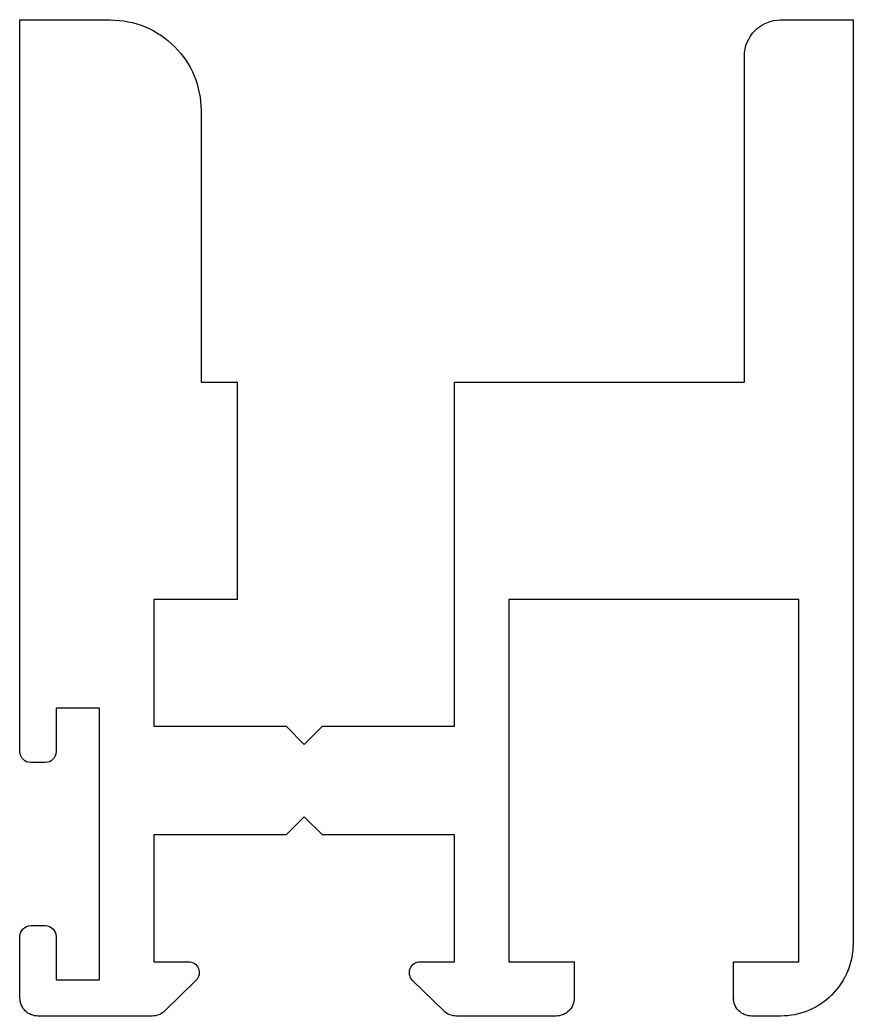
# Model space of a CAD drawing. Extents: x 167.5 to 190.5, y 210.4 to 237.9.
import ezdxf

# ---------------------------------------------------------------- set-up
doc = ezdxf.new("R2010")
doc.units = 0
doc.layers.get('0').update_dxf_attribs({"linetype": 'CONTINUOUS'})

msp = doc.modelspace()

# ---------------------------------------------------------------- linework, layer by layer
msp.add_lwpolyline([(187.179, 210.919), (187.179, 211.939), (188.979, 211.939), (188.979, 221.939), (180.979, 221.939), (180.979, 211.939), (182.779, 211.939), (182.779, 210.939, -0.414214), (182.279, 210.439), (179.533, 210.439, -0.195757), (179.183, 210.581), (178.32, 211.424, -0.67258), (178.529, 211.939), (179.479, 211.939), (179.479, 215.439), (175.829, 215.439), (175.329, 215.939), (174.829, 215.439), (171.179, 215.439), (171.179, 211.939), (172.129, 211.939, -0.67258), (172.339, 211.424), (171.475, 210.581, -0.195757), (171.126, 210.439), (167.979, 210.439, -0.414214), (167.479, 210.939), (167.479, 212.639, -0.414214), (167.779, 212.939), (168.179, 212.939, -0.414214), (168.479, 212.639), (168.479, 211.439), (169.679, 211.439), (169.679, 218.939), (168.479, 218.939), (168.479, 217.739, -0.414214), (168.179, 217.439), (167.779, 217.439, -0.414214), (167.479, 217.739), (167.479, 237.939), (169.979, 237.939, -0.414214), (172.479, 235.439), (172.479, 227.939), (173.479, 227.939), (173.479, 221.939), (171.179, 221.939), (171.179, 218.439), (174.829, 218.439), (175.329, 217.939), (175.829, 218.439), (179.479, 218.439), (179.479, 227.939), (187.479, 227.939), (187.479, 236.939, -0.414214), (188.479, 237.939), (190.479, 237.939), (190.479, 212.439, -0.414214), (188.479, 210.439), (187.679, 210.439, -0.414214), (187.179, 210.939)], format="xyb", close=True)

doc.saveas('drawing.dxf')
